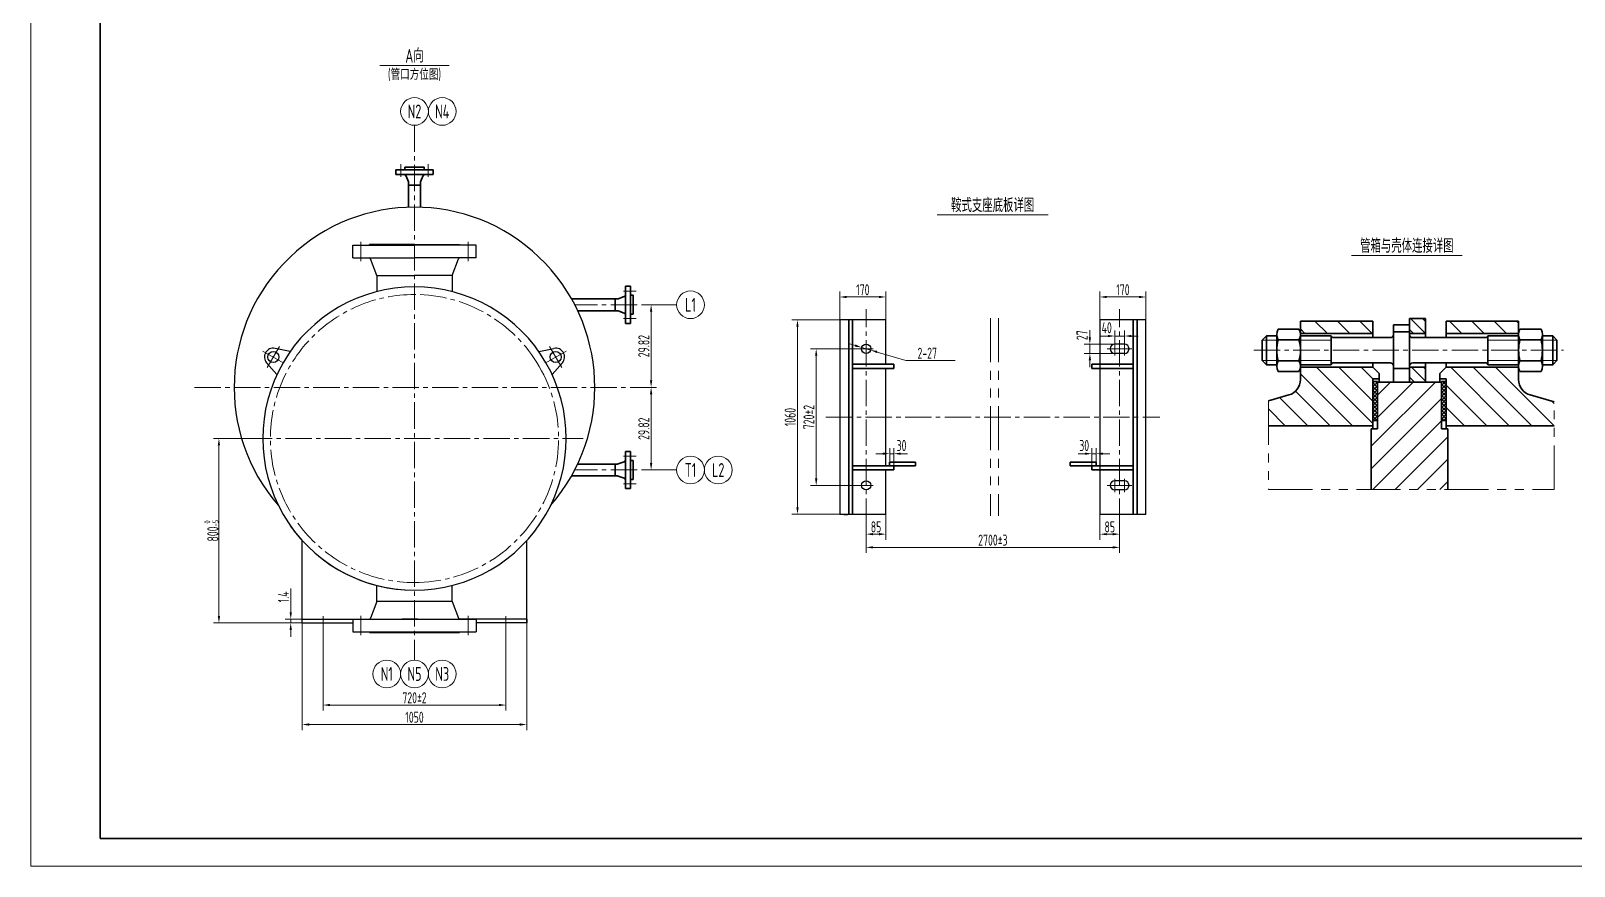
# Model space of a CAD drawing. Header units: millimetres. Extents: x 5765 to 6606, y -201 to 393.
# Drawn here: x 5765 to 6322, y -201 to 101 of the extents above; entities that cross this region are included whole.
import ezdxf
from ezdxf.enums import TextEntityAlignment as Align

# ---------------------------------------------------------------- set-up
doc = ezdxf.new("R2010")
doc.units = ezdxf.units.MM
doc.linetypes.add('CENTER2', pattern=[28.575, 19.05, -3.175, 3.175, -3.175])
doc.linetypes.add('PHANTOM2', pattern=[31.75, 15.875, -3.175, 3.175, -3.175, 3.175, -3.175])
for name, color, linetype, lineweight in [('1粗实线', 7, 'Continuous', 35), ('2细实线', 3, 'Continuous', 13), ('3中心线', 1, 'CENTER2', 13), ('5双点划线', 2, 'PHANTOM2', 13), ('6剖面线', 6, 'Continuous', 13), ('7文本', 2, 'Continuous', 13), ('8标注', 3, 'Continuous', 13), ('9图表', 4, 'Continuous', 13)]:
    doc.layers.add(name, color=color, linetype=linetype, lineweight=lineweight)
doc.styles.add('lanpec', font='bpec_e.shx', dxfattribs={"width": 0.75, "bigfont": 'hztxt.shx'})
doc.styles.add('lanpec-dim', font='bpec_e.shx', dxfattribs={"width": 0.75})
doc.dimstyles.new('lanpec', dxfattribs={"dimtxt": 4, "dimasz": 2.5, "dimexe": 2, "dimexo": 0, "dimtad": 1, "dimdsep": 46, "dimtxsty": 'lanpec-dim', "dimcen": 2.5, "dimclrd": 256, "dimclre": 256, "dimclrt": 256, "dimazin": 0, "dimtfac": 1, "dimtmove": 0, "dimatfit": 3, "dimfxl": 1, "dimlwd": -1, "dimlwe": -1, "dimarcsym": 0})
doc.dimstyles.new('lanpec$0', dxfattribs={"dimscale": 10, "dimtxt": 4, "dimasz": 2.5, "dimexe": 2, "dimexo": 0, "dimtad": 1, "dimdec": 1, "dimdsep": 46, "dimtxsty": 'lanpec-dim', "dimcen": 0.09, "dimclrd": 256, "dimclre": 256, "dimclrt": 256, "dimadec": 1, "dimazin": 0, "dimtfac": 0.707, "dimtdec": 1, "dimtmove": 0, "dimatfit": 3, "dimfxl": 1, "dimarcsym": 0})
doc.dimstyles.new('lanpec$3', dxfattribs={"dimtxt": 4, "dimasz": 2.5, "dimexe": 2, "dimexo": 0, "dimtad": 1, "dimtih": 1, "dimtoh": 1, "dimdsep": 46, "dimtxsty": 'lanpec-dim', "dimcen": 2.5, "dimclrd": 256, "dimclre": 256, "dimclrt": 256, "dimazin": 0, "dimtfac": 1, "dimtmove": 0, "dimatfit": 3, "dimfxl": 1, "dimlwd": -1, "dimlwe": -1, "dimarcsym": 0})
pattern_1 = [(135, (5538.121, 1413.9114), (-4.041115, -4.041115), [])]
pattern_2 = [(45, (5538.121, 1413.9114), (-0.6735192, 0.6735192), []), (135, (5538.121, 1413.9114), (-0.6735192, -0.6735192), [])]

# ---------------------------------------------------------------- blocks, each defined once
blk = doc.blocks.new('A1')
at = {"layer": '1粗实线'}
blk.add_lwpolyline([(-816, 10), (-10, 10), (-10, 584), (-816, 584)], close=True, dxfattribs=at)
at = {"layer": '9图表'}
blk.add_lwpolyline([(-841, 0), (0, 0), (0, 594), (-841, 594)], close=True, dxfattribs=at)
blk = doc.blocks.new('*D25')
at = {"layer": '8标注', "transparency": 16777216}
for p, q in [((6056.91, -3.3), (6056.91, 6.94)), ((6073.55, -3.3), (6073.55, 6.94)), ((6059.41, 4.94), (6071.05, 4.94))]:
    blk.add_line(p, q, dxfattribs=at)
for points in [[(6059.41, 5.36), (6059.41, 4.52), (6056.91, 4.94)], [(6071.05, 5.36), (6071.05, 4.52), (6073.55, 4.94)]]:
    blk.add_solid(points, dxfattribs=at)
at = {"layer": 'Defpoints', "color": 0, "transparency": 16777216}
for p in [(6073.55, 4.94), (6056.91, -3.3), (6073.55, -3.3)]:
    blk.add_point(p, dxfattribs=at)
at = {"layer": '8标注', "transparency": 16777216, "insert": (6065.23, 7.56), "char_height": 4, "attachment_point": 5, "style": 'lanpec-dim'}
blk.add_mtext('170', dxfattribs=at)
blk = doc.blocks.new('*D34')
at = {"layer": '8标注', "transparency": 16777216}
for p, q in [((6150.78, -3.3), (6150.78, 6.94)), ((6167.41, -3.3), (6167.41, 6.94)), ((6153.28, 4.94), (6164.91, 4.94))]:
    blk.add_line(p, q, dxfattribs=at)
for points in [[(6153.28, 5.36), (6153.28, 4.52), (6150.78, 4.94)], [(6164.91, 5.36), (6164.91, 4.52), (6167.41, 4.94)]]:
    blk.add_solid(points, dxfattribs=at)
at = {"layer": 'Defpoints', "color": 0, "transparency": 16777216}
for p in [(6167.41, 4.94), (6150.78, -3.3), (6167.41, -3.3)]:
    blk.add_point(p, dxfattribs=at)
at = {"layer": '8标注', "transparency": 16777216, "insert": (6159.09, 7.56), "char_height": 4, "attachment_point": 5, "style": 'lanpec-dim'}
blk.add_mtext('170', dxfattribs=at)
blk = doc.blocks.new('*D26')
at = {"layer": '8标注', "transparency": 16777216}
for p, q in [((6066.43, -77.35), (6066.43, -87.47)), ((6157.89, -77.35), (6157.89, -87.47)), ((6068.93, -85.47), (6155.39, -85.47))]:
    blk.add_line(p, q, dxfattribs=at)
for points in [[(6068.93, -85.05), (6068.93, -85.88), (6066.43, -85.47)], [(6155.39, -85.05), (6155.39, -85.88), (6157.89, -85.47)]]:
    blk.add_solid(points, dxfattribs=at)
at = {"layer": 'Defpoints', "color": 0, "transparency": 16777216}
for p in [(6066.43, -77.35), (6157.89, -77.35), (6157.89, -85.47)]:
    blk.add_point(p, dxfattribs=at)
at = {"layer": '8标注', "transparency": 16777216, "insert": (6112.16, -82.84), "char_height": 4, "width": 3.1429, "attachment_point": 5, "style": 'lanpec-dim'}
blk.add_mtext('2700%%P3', dxfattribs=at)
blk = doc.blocks.new('*D27')
at = {"layer": '8标注', "transparency": 16777216}
for p, q in [((6147.16, -9.59), (6147.16, -7.09)), ((6156.16, -12.09), (6145.16, -12.09)), ((6156.16, -15.42), (6145.16, -15.42)), ((6147.16, -12.09), (6147.16, -15.42)), ((6147.16, -17.92), (6147.16, -20.42))]:
    blk.add_line(p, q, dxfattribs=at)
for points in [[(6146.74, -9.59), (6147.58, -9.59), (6147.16, -12.09)], [(6146.74, -17.92), (6147.58, -17.92), (6147.16, -15.42)]]:
    blk.add_solid(points, dxfattribs=at)
at = {"layer": 'Defpoints', "color": 0, "transparency": 16777216}
for p in [(6147.16, -15.42), (6156.16, -12.09), (6156.16, -15.42)]:
    blk.add_point(p, dxfattribs=at)
at = {"layer": '8标注', "transparency": 16777216, "insert": (6144.33, -8.87), "char_height": 4, "attachment_point": 5, "rotation": 90, "style": 'lanpec-dim'}
blk.add_mtext('27', dxfattribs=at)
blk = doc.blocks.new('*D28')
at = {"layer": '8标注', "transparency": 16777216}
for p, q in [((6153.66, -9.16), (6151.16, -9.16)), ((6156.16, -12.09), (6156.16, -7.16)), ((6159.63, -9.16), (6156.16, -9.16)), ((6159.63, -12.09), (6159.63, -7.16)), ((6162.13, -9.16), (6164.63, -9.16))]:
    blk.add_line(p, q, dxfattribs=at)
for points in [[(6153.66, -8.74), (6153.66, -9.57), (6156.16, -9.16)], [(6162.13, -8.74), (6162.13, -9.57), (6159.63, -9.16)]]:
    blk.add_solid(points, dxfattribs=at)
at = {"layer": 'Defpoints', "color": 0, "transparency": 16777216}
for p in [(6156.16, -9.16), (6156.16, -12.09), (6159.63, -12.09)]:
    blk.add_point(p, dxfattribs=at)
at = {"layer": '8标注', "transparency": 16777216, "insert": (6153.24, -6.15), "char_height": 4, "attachment_point": 5, "style": 'lanpec-dim'}
blk.add_mtext('40', dxfattribs=at)
blk = doc.blocks.new('*D29')
at = {"layer": '8标注', "transparency": 16777216}
for p, q in [((6063.94, -13.76), (6046.41, -13.76)), ((6048.41, -16.26), (6048.41, -60.58)), ((6063.94, -63.08), (6046.41, -63.08))]:
    blk.add_line(p, q, dxfattribs=at)
for points in [[(6047.99, -16.26), (6048.83, -16.26), (6048.41, -13.76)], [(6047.99, -60.58), (6048.83, -60.58), (6048.41, -63.08)]]:
    blk.add_solid(points, dxfattribs=at)
at = {"layer": 'Defpoints', "color": 0, "transparency": 16777216}
for p in [(6063.94, -13.76), (6048.41, -63.08), (6063.94, -63.08)]:
    blk.add_point(p, dxfattribs=at)
at = {"layer": '8标注', "transparency": 16777216, "insert": (6045.79, -38.42), "char_height": 4, "width": 3.1429, "attachment_point": 5, "rotation": 90, "style": 'lanpec-dim'}
blk.add_mtext('720±2', dxfattribs=at)
blk = doc.blocks.new('*D30')
at = {"layer": '8标注', "transparency": 16777216}
for p, q in [((6056.91, -3.3), (6039.65, -3.3)), ((6041.65, -71.03), (6041.65, -5.8)), ((6056.91, -73.53), (6039.65, -73.53))]:
    blk.add_line(p, q, dxfattribs=at)
for points in [[(6041.24, -5.8), (6042.07, -5.8), (6041.65, -3.3)], [(6041.24, -71.03), (6042.07, -71.03), (6041.65, -73.53)]]:
    blk.add_solid(points, dxfattribs=at)
at = {"layer": 'Defpoints', "color": 0, "transparency": 16777216}
for p in [(6041.65, -3.3), (6056.91, -3.3), (6056.91, -73.53)]:
    blk.add_point(p, dxfattribs=at)
at = {"layer": '8标注', "transparency": 16777216, "insert": (6039.03, -38.42), "char_height": 4, "attachment_point": 5, "rotation": 90, "style": 'lanpec-dim'}
blk.add_mtext('1060', dxfattribs=at)
blk = doc.blocks.new('*D31')
at = {"layer": '8标注', "transparency": 16777216}
for p, q in [((6066.43, -73.53), (6066.43, -82.69)), ((6073.55, -73.53), (6073.55, -82.69)), ((6068.93, -80.69), (6071.05, -80.69))]:
    blk.add_line(p, q, dxfattribs=at)
for points in [[(6068.93, -80.28), (6068.93, -81.11), (6066.43, -80.69)], [(6071.05, -80.28), (6071.05, -81.11), (6073.55, -80.69)]]:
    blk.add_solid(points, dxfattribs=at)
at = {"layer": 'Defpoints', "color": 0, "transparency": 16777216}
for p in [(6066.43, -73.53), (6073.55, -73.53), (6073.55, -80.69)]:
    blk.add_point(p, dxfattribs=at)
at = {"layer": '8标注', "transparency": 16777216, "insert": (6069.99, -78.07), "char_height": 4, "attachment_point": 5, "style": 'lanpec-dim'}
blk.add_mtext('85', dxfattribs=at)
blk = doc.blocks.new('*D32')
at = {"layer": '8标注', "transparency": 16777216}
for p, q in [((6150.78, -73.53), (6150.78, -82.69)), ((6157.89, -73.53), (6157.89, -82.69)), ((6155.39, -80.69), (6153.28, -80.69))]:
    blk.add_line(p, q, dxfattribs=at)
for points in [[(6153.28, -80.28), (6153.28, -81.11), (6150.78, -80.69)], [(6155.39, -80.28), (6155.39, -81.11), (6157.89, -80.69)]]:
    blk.add_solid(points, dxfattribs=at)
at = {"layer": 'Defpoints', "color": 0, "transparency": 16777216}
for p in [(6150.78, -73.53), (6157.89, -73.53), (6150.78, -80.69)]:
    blk.add_point(p, dxfattribs=at)
at = {"layer": '8标注', "transparency": 16777216, "insert": (6154.33, -78.07), "char_height": 4, "attachment_point": 5, "style": 'lanpec-dim'}
blk.add_mtext('85', dxfattribs=at)
blk = doc.blocks.new('*D35')
at = {"layer": '8标注', "transparency": 16777216}
for p, q in [((6062.44, -12.58), (6060.04, -11.87)), ((6064.83, -13.29), (6068.03, -14.23)), ((6080.78, -17.98), (6070.42, -14.93)), ((6092.92, -17.98), (6080.78, -17.98))]:
    blk.add_line(p, q, dxfattribs=at)
for points in [[(6062.55, -12.18), (6062.32, -12.98), (6064.83, -13.29)], [(6070.54, -14.53), (6070.31, -15.33), (6068.03, -14.23)]]:
    blk.add_solid(points, dxfattribs=at)
at = {"layer": 'Defpoints', "color": 0, "transparency": 16777216}
for p in [(6064.83, -13.29), (6068.03, -14.23)]:
    blk.add_point(p, dxfattribs=at)
at = {"layer": '8标注', "transparency": 16777216, "insert": (6088.48, -15.36), "char_height": 4, "attachment_point": 5, "style": 'lanpec-dim'}
blk.add_mtext('2-27', dxfattribs=at)
blk = doc.blocks.new('*D36')
at = {"layer": '8标注', "transparency": 16777216}
for p, q in [((6074.92, -54.73), (6074.92, -49.64)), ((6076.41, -56), (6076.41, -49.64)), ((6072.42, -51.64), (6069.92, -51.64)), ((6074.92, -51.64), (6076.41, -51.64)), ((6078.91, -51.64), (6081.41, -51.64))]:
    blk.add_line(p, q, dxfattribs=at)
for points in [[(6072.42, -51.22), (6072.42, -52.05), (6074.92, -51.64)], [(6078.91, -51.22), (6078.91, -52.05), (6076.41, -51.64)]]:
    blk.add_solid(points, dxfattribs=at)
at = {"layer": 'Defpoints', "color": 0, "transparency": 16777216}
for p in [(6074.92, -54.73), (6076.41, -51.64), (6076.41, -56)]:
    blk.add_point(p, dxfattribs=at)
at = {"layer": '8标注', "transparency": 16777216, "insert": (6079.2, -48.69), "char_height": 4, "attachment_point": 5, "style": 'lanpec-dim'}
blk.add_mtext('30', dxfattribs=at)
blk = doc.blocks.new('*D33')
at = {"layer": '8标注', "transparency": 16777216}
for p, q in [((6147.91, -56), (6147.91, -49.64)), ((6149.4, -54.73), (6149.4, -49.64)), ((6145.41, -51.64), (6142.91, -51.64)), ((6149.4, -51.64), (6147.91, -51.64)), ((6151.9, -51.64), (6154.4, -51.64))]:
    blk.add_line(p, q, dxfattribs=at)
for points in [[(6145.41, -51.22), (6145.41, -52.05), (6147.91, -51.64)], [(6151.9, -51.22), (6151.9, -52.05), (6149.4, -51.64)]]:
    blk.add_solid(points, dxfattribs=at)
at = {"layer": 'Defpoints', "color": 0, "transparency": 16777216}
for p in [(6147.91, -51.64), (6149.4, -54.73), (6147.91, -56)]:
    blk.add_point(p, dxfattribs=at)
at = {"layer": '8标注', "transparency": 16777216, "insert": (6145.12, -48.69), "char_height": 4, "attachment_point": 5, "style": 'lanpec-dim'}
blk.add_mtext('30', dxfattribs=at)
blk = doc.blocks.new('*U38')
at = {"layer": '2细实线'}
blk.add_line((-20, 0), (20, 0), dxfattribs=at)
at = {"layer": '7文本', "style": 'lanpec', "width": 0.75}
for tag, height, p in [('节点图名称', 5, (0, 3.5)), ('比例', 4, (0, -3.25))]:
    blk.add_attdef(tag, text='', height=height, dxfattribs=at).set_placement(p, align=Align.MIDDLE_CENTER)
blk = doc.blocks.new('*D43')
at = {"layer": '8标注', "transparency": 16777216}
for p, q in [((5870.46, -114.97), (5870.46, -144.39)), ((5936.46, -114.9), (5936.46, -144.39)), ((5872.96, -142.39), (5933.96, -142.39))]:
    blk.add_line(p, q, dxfattribs=at)
for points in [[(5872.96, -141.97), (5872.96, -142.8), (5870.46, -142.39)], [(5933.96, -141.97), (5933.96, -142.8), (5936.46, -142.39)]]:
    blk.add_solid(points, dxfattribs=at)
at = {"layer": 'Defpoints', "color": 0, "transparency": 16777216}
for p in [(5870.46, -114.97), (5936.46, -114.9), (5936.46, -142.39)]:
    blk.add_point(p, dxfattribs=at)
at = {"layer": '8标注', "transparency": 16777216, "insert": (5903.46, -139.76), "char_height": 4, "attachment_point": 5, "style": 'lanpec-dim'}
blk.add_mtext('720±2', dxfattribs=at)
blk = doc.blocks.new('*D44')
at = {"layer": '8标注', "transparency": 16777216}
for p, q in [((5862.96, -112.76), (5862.96, -151.42)), ((5943.96, -112.76), (5943.96, -151.42)), ((5865.46, -149.42), (5941.46, -149.42))]:
    blk.add_line(p, q, dxfattribs=at)
for points in [[(5865.46, -149), (5865.46, -149.84), (5862.96, -149.42)], [(5941.46, -149), (5941.46, -149.84), (5943.96, -149.42)]]:
    blk.add_solid(points, dxfattribs=at)
at = {"layer": 'Defpoints', "color": 0, "transparency": 16777216}
for p in [(5862.96, -112.76), (5943.96, -112.76), (5943.96, -149.42)]:
    blk.add_point(p, dxfattribs=at)
at = {"layer": '8标注', "transparency": 16777216, "insert": (5903.46, -146.79), "char_height": 4, "attachment_point": 5, "style": 'lanpec-dim'}
blk.add_mtext('1050', dxfattribs=at)
blk = doc.blocks.new('*D45')
at = {"layer": '8标注', "transparency": 16777216}
for p, q in [((5843.36, -46.16), (5830.89, -46.16)), ((5832.89, -48.66), (5832.89, -110.26)), ((5862.96, -112.76), (5830.89, -112.76))]:
    blk.add_line(p, q, dxfattribs=at)
for points in [[(5832.47, -48.66), (5833.31, -48.66), (5832.89, -46.16)], [(5832.47, -110.26), (5833.31, -110.26), (5832.89, -112.76)]]:
    blk.add_solid(points, dxfattribs=at)
at = {"layer": 'Defpoints', "color": 0, "transparency": 16777216}
for p in [(5843.36, -46.16), (5832.89, -112.76), (5862.96, -112.76)]:
    blk.add_point(p, dxfattribs=at)
at = {"layer": '8标注', "transparency": 16777216, "insert": (5830.16, -79.46), "char_height": 4, "attachment_point": 5, "rotation": 90, "style": 'lanpec-dim'}
blk.add_mtext('800{\\H0.525x;\\S 0^ -5;}', dxfattribs=at)
blk = doc.blocks.new('管口号')
at = {"layer": '2细实线'}
blk.add_circle((0, 5), 5, dxfattribs=at)
at = {"layer": '7文本', "style": 'lanpec', "width": 0.75}
blk.add_attdef('N', text='', height=5, dxfattribs=at).set_placement((0, 5), align=Align.MIDDLE_CENTER)
blk = doc.blocks.new('*U39')
at = {"layer": '2细实线'}
blk.add_line((-12.5, 0), (12.5, 0), dxfattribs=at)
at = {"layer": '7文本', "style": 'lanpec', "width": 0.75}
for tag, height, p in [('节点图名称', 5, (0, 3.5)), ('比例', 4, (0, -3.25))]:
    blk.add_attdef(tag, text='', height=height, dxfattribs=at).set_placement(p, align=Align.MIDDLE_CENTER)
blk = doc.blocks.new('*D46')
at = {"layer": '8标注', "transparency": 16777216}
for p, q in [((5858.8, -108.86), (5858.8, -100.34)), ((5862.96, -111.36), (5856.8, -111.36)), ((5858.8, -112.76), (5858.8, -111.36)), ((5862.96, -112.76), (5856.8, -112.76)), ((5858.8, -115.26), (5858.8, -117.76))]:
    blk.add_line(p, q, dxfattribs=at)
for points in [[(5858.38, -108.86), (5859.22, -108.86), (5858.8, -111.36)], [(5858.38, -115.26), (5859.22, -115.26), (5858.8, -112.76)]]:
    blk.add_solid(points, dxfattribs=at)
at = {"layer": 'Defpoints', "color": 0, "transparency": 16777216}
for p in [(5858.8, -111.36), (5862.96, -111.36), (5862.96, -112.76)]:
    blk.add_point(p, dxfattribs=at)
at = {"layer": '8标注', "transparency": 16777216, "insert": (5856.18, -103.35), "char_height": 4, "attachment_point": 5, "rotation": 90, "style": 'lanpec-dim'}
blk.add_mtext('1.4', dxfattribs=at)
blk = doc.blocks.new('*D47')
at = {"layer": '8标注', "transparency": 16777216}
for p, q in [((5986.84, 2.12), (5990.84, 2.12)), ((5988.84, -0.38), (5988.84, -25.2)), ((5982.84, -27.7), (5990.84, -27.7))]:
    blk.add_line(p, q, dxfattribs=at)
for points in [[(5988.42, -0.38), (5989.26, -0.38), (5988.84, 2.12)], [(5988.42, -25.2), (5989.26, -25.2), (5988.84, -27.7)]]:
    blk.add_solid(points, dxfattribs=at)
at = {"layer": 'Defpoints', "color": 0, "transparency": 16777216}
for p in [(5986.84, 2.12), (5982.84, -27.7), (5988.84, -27.7)]:
    blk.add_point(p, dxfattribs=at)
at = {"layer": '8标注', "transparency": 16777216, "insert": (5986.21, -12.79), "char_height": 4, "attachment_point": 5, "rotation": 90, "style": 'lanpec-dim'}
blk.add_mtext('29.82', dxfattribs=at)
blk = doc.blocks.new('*D42')
at = {"layer": '8标注', "transparency": 16777216}
for p, q in [((5982.84, -27.7), (5990.84, -27.7)), ((5988.84, -55.02), (5988.84, -30.2)), ((5985.92, -57.52), (5990.84, -57.52))]:
    blk.add_line(p, q, dxfattribs=at)
for points in [[(5988.42, -30.2), (5989.26, -30.2), (5988.84, -27.7)], [(5988.42, -55.02), (5989.26, -55.02), (5988.84, -57.52)]]:
    blk.add_solid(points, dxfattribs=at)
at = {"layer": 'Defpoints', "color": 0, "transparency": 16777216}
for p in [(5982.84, -27.7), (5988.84, -27.7), (5985.92, -57.52)]:
    blk.add_point(p, dxfattribs=at)
at = {"layer": '8标注', "transparency": 16777216, "insert": (5986.21, -42.61), "char_height": 4, "attachment_point": 5, "rotation": 90, "style": 'lanpec-dim'}
blk.add_mtext('29.82', dxfattribs=at)

msp = doc.modelspace()

# ---------------------------------------------------------------- hatches: boundary and pattern name
at = {"layer": '6剖面线', "ltscale": 0.5}
h = msp.add_hatch(dxfattribs=at)
h.set_pattern_fill('ANSI31', color=256, scale=1.8, angle=90, style=0)
h.set_pattern_definition(pattern_1)
h.paths.add_polyline_path([(6249.262, -8.209), (6249.262, -3.754), (6223.15, -3.754), (6223.15, -8.209)])
edge = h.paths.add_edge_path()
edge.add_line((6249.262, -24.644), (6251.566, -24.644))
edge.add_line((6251.566, -24.644), (6251.566, -22.724))
edge.add_line((6251.566, -22.724), (6249.262, -20.42))
edge.add_line((6249.262, -20.42), (6223.15, -20.42))
edge.add_line((6223.15, -20.42), (6223.15, -24.907))
edge.add_arc((6217.39, -24.907), 5.76, 285.9454, 360, ccw=False)
edge.add_line((6218.973, -30.446), (6211.623, -32.545))
edge.add_line((6211.623, -32.545), (6211.623, -41.54))
edge.add_line((6211.623, -41.54), (6249.262, -41.54))
edge.add_line((6249.262, -41.54), (6249.262, -24.644))
h = msp.add_hatch(dxfattribs=at)
h.set_pattern_fill('ANSI31', color=256, scale=0.96, angle=90, style=0)
h.set_pattern_definition([(135, (-8276.9207, -2610.2948), (-2.1552615, -2.1552615), [])])
h.paths.add_polyline_path([(6268.27, -2.794), (6262.51, -2.794), (6262.51, -8.209), (6268.27, -8.209)])
h.paths.add_polyline_path([(6268.27, -20.42), (6262.51, -20.42), (6262.51, -25.796), (6268.27, -25.796)])
h = msp.add_hatch(dxfattribs=at)
h.set_pattern_fill('ANSI31', color=256, scale=1.8, angle=90, style=0)
h.set_pattern_definition(pattern_1)
h.paths.add_polyline_path([(6306.048, -30.446, -0.3348603), (6301.87, -24.907), (6301.87, -20.42), (6275.758, -20.42), (6273.454, -22.724), (6273.454, -24.644), (6275.758, -24.644), (6275.758, -41.54), (6314.715, -41.54), (6314.715, -32.922)])
h.paths.add_polyline_path([(6275.758, -3.754), (6275.758, -8.209), (6301.87, -8.209), (6301.87, -3.754)])
at = {"layer": '6剖面线'}
h = msp.add_hatch(dxfattribs=at)
h.set_pattern_fill('ANSI31', color=256, scale=1.8, angle=180, style=0)
h.set_pattern_definition([(225, (6250.2164, -47.443), (4.0411, -4.0411), [])])
h.paths.add_polyline_path([(6250.99, -25.796), (6250.99, -42.716), (6249.838, -42.716), (6250.99, -64.58), (6276.334, -64.58), (6276.334, -42.716), (6274.03, -42.716), (6274.03, -25.796)])
h.paths.add_polyline_path([(6249.838, -42.716), (6248.686, -42.716), (6248.686, -64.58), (6250.99, -64.58)])
at = {"layer": '6剖面线', "ltscale": 0.5}
h = msp.add_hatch(dxfattribs=at)
h.set_pattern_fill('ANSI37', color=256, scale=0.3, style=0)
h.set_pattern_definition(pattern_2)
h.paths.add_polyline_path([(6249.262, -39.62), (6250.99, -39.62), (6250.99, -25.54), (6249.262, -25.54)])
h = msp.add_hatch(dxfattribs=at)
h.set_pattern_fill('ANSI37', color=256, scale=0.3, style=0)
h.set_pattern_definition(pattern_2)
h.paths.add_polyline_path([(6275.758, -25.54), (6274.03, -25.54), (6274.03, -39.62), (6275.758, -39.62)])

# ---------------------------------------------------------------- linework, layer by layer
for p, q in [((5881.21, 19.026), (5881.21, 23.636)), ((5881.21, 23.636), (5903.46, 23.636)), ((5887.27, 23.636), (5887.27, 23.836)), ((5903.46, 23.836), (5887.27, 23.836)), ((5903.46, 23.836), (5919.65, 23.836)), ((5925.71, 23.636), (5903.46, 23.636)), ((5919.65, 23.636), (5919.65, 23.836)), ((5925.71, 19.026), (5925.71, 23.636)), ((5881.21, 19.026), (5903.46, 19.026)), ((5889.81, 12.736), (5887.532, 18.704)), ((5925.71, 19.026), (5903.46, 19.026)), ((5917.11, 12.736), (5919.387, 18.704)), ((5889.81, 12.736), (5903.46, 12.736)), ((5889.81, 12.736), (5889.81, 6.857)), ((5917.11, 12.736), (5903.46, 12.736)), ((5917.11, 12.736), (5917.11, 6.857)), ((6073.546, -3.3), (6056.914, -3.3)), ((6056.914, -3.3), (6056.914, -73.534)), ((6073.546, -19.348), (6073.546, -3.3)), ((6167.407, -3.3), (6150.775, -3.3)), ((6150.775, -3.3), (6150.775, -73.534)), ((6167.407, -73.534), (6167.407, -3.3)), ((5858.652, -14.702), (5853.138, -13.613)), ((5948.267, -14.702), (5953.782, -13.613)), ((6159.626, -12.093), (6156.157, -12.093)), ((6159.626, -15.42), (6156.157, -15.42)), ((5853.809, -23.09), (5850.109, -18.859)), ((5953.11, -23.09), (5956.81, -18.859)), ((6073.546, -56.001), (6073.546, -20.833)), ((6073.546, -73.534), (6073.546, -57.485)), ((6159.626, -61.414), (6156.157, -61.414)), ((6159.626, -64.74), (6156.157, -64.74)), ((6073.546, -73.534), (6056.914, -73.534)), ((6058.354, -73.534), (6059.794, -73.534)), ((6167.407, -73.534), (6150.775, -73.534)), ((5862.96, -112.764), (5862.96, -83.006)), ((5943.96, -112.764), (5943.96, -83.006)), ((5889.81, -105.064), (5889.81, -99.185)), ((5917.11, -105.064), (5917.11, -99.185)), ((5889.81, -105.064), (5887.532, -111.032)), ((5917.11, -105.064), (5889.81, -105.064)), ((5917.11, -105.064), (5919.387, -111.032)), ((5862.96, -112.764), (5862.96, -107.513)), ((5862.96, -111.364), (5881.21, -111.364)), ((5881.21, -111.354), (5925.71, -111.354)), ((5881.21, -111.354), (5881.21, -115.964)), ((5881.21, -111.354), (5887.065, -111.354)), ((5904.714, -111.354), (5898.859, -111.354)), ((5925.71, -111.354), (5919.854, -111.354)), ((5925.71, -111.354), (5925.71, -115.964)), ((5943.96, -111.364), (5925.71, -111.364)), ((5943.96, -111.364), (5943.96, -112.764)), ((5862.96, -112.764), (5881.21, -112.764)), ((5862.96, -112.764), (5881.21, -112.764)), ((5881.21, -115.964), (5925.71, -115.964)), ((5887.27, -115.964), (5887.27, -116.164)), ((5887.27, -116.164), (5919.65, -116.164)), ((5898.654, -115.964), (5898.654, -116.164)), ((5919.65, -115.964), (5919.65, -116.164)), ((5943.96, -112.764), (5925.71, -112.764)), ((5943.96, -112.764), (5925.71, -112.764))]:
    msp.add_line(p, q)
for centre in [(5852.518, -16.753), (5954.402, -16.753)]:
    msp.add_circle(centre, 2)
at = {"ltscale": 2}
for centre in [(6066.43, -13.757), (6066.43, -63.077)]:
    msp.add_circle(centre, 1.663, dxfattribs=at)
for centre, radius, start, end in [((5903.46, -27.699), 65.061, 318.9992, 221.0008), ((5887.065, 18.526), 0.5, 20.88476, 90), ((5919.854, 18.526), 0.5, 90, 159.11524), ((5903.46, -46.164), 54.75, 90, 150), ((5903.46, -46.164), 54.75, 30, 90), ((5852.518, -16.753), 3.2, 78.82881, 221.17119), ((5954.402, -16.753), 3.2, 318.82881, 101.17119), ((6156.157, -13.757), 1.663, 90, 270), ((6159.626, -13.757), 1.663, 270, 90), ((5903.46, -46.164), 54.75, 150, 270), ((5903.46, -46.164), 54.75, 270, 30), ((6156.157, -63.077), 1.663, 90, 270), ((6159.626, -63.077), 1.663, 270, 90), ((5903.46, -46.164), 54.75, 215.07463, 270), ((5887.065, -110.854), 0.5, 270, 339.11524), ((5919.854, -110.854), 0.5, 200.88476, 270)]:
    msp.add_arc(centre, radius, start, end)
at = {"layer": '1粗实线', "ltscale": 0.5}
for p, q in [((5910.18, 50.908), (5896.74, 50.908)), ((5896.74, 50.908), (5896.74, 49.116)), ((5906.892, 51.848), (5900.028, 51.848)), ((5900.028, 51.848), (5900.028, 50.908)), ((5906.892, 51.848), (5906.892, 50.908)), ((5910.18, 50.908), (5910.18, 49.116)), ((5896.74, 49.116), (5910.18, 49.116)), ((5900.491, 48.593), (5901.274, 46.475)), ((5901.324, 46.197), (5901.324, 45.348)), ((5901.324, 45.348), (5905.596, 45.348)), ((5901.324, 45.348), (5901.324, 37.327)), ((5905.596, 46.197), (5905.596, 45.348)), ((5905.596, 45.348), (5905.596, 37.327)), ((5906.428, 48.593), (5905.645, 46.475)), ((5981.428, 8.842), (5979.636, 8.842)), ((5979.636, 8.842), (5979.636, -4.598)), ((5981.428, -4.598), (5981.428, 8.842)), ((5975.868, 4.258), (5960.131, 4.258)), ((5975.868, 4.258), (5975.868, -0.014)), ((5976.717, 4.258), (5975.868, 4.258)), ((5979.113, 5.091), (5976.994, 4.308)), ((5982.368, 5.554), (5981.428, 5.554)), ((5982.368, -1.31), (5982.368, 5.554)), ((5975.868, -0.014), (5962.336, -0.014)), ((5976.717, -0.014), (5975.868, -0.014)), ((5979.113, -0.846), (5976.994, -0.063)), ((5981.428, -4.598), (5979.636, -4.598)), ((5982.368, -1.31), (5981.428, -1.31)), ((5975.868, -55.389), (5962.336, -55.389)), ((5976.717, -55.389), (5975.868, -55.389)), ((5975.868, -59.661), (5975.868, -55.389)), ((5979.113, -54.556), (5976.994, -55.339)), ((5979.636, -64.245), (5979.636, -50.805)), ((5981.428, -50.805), (5979.636, -50.805)), ((5981.428, -50.805), (5981.428, -64.245)), ((5982.368, -54.093), (5981.428, -54.093)), ((5982.368, -54.093), (5982.368, -60.957)), ((5975.868, -59.661), (5960.131, -59.661)), ((5976.717, -59.661), (5975.868, -59.661)), ((5979.113, -60.493), (5976.994, -59.71)), ((5982.368, -60.957), (5981.428, -60.957)), ((5981.428, -64.245), (5979.636, -64.245))]:
    msp.add_line(p, q, dxfattribs=at)
at = {"layer": '1粗实线'}
for p, q in [((6060.14, -3.3), (6060.14, -73.534)), ((6061.502, -3.3), (6061.502, -73.534)), ((6162.819, -3.3), (6162.819, -73.534)), ((6164.181, -3.3), (6164.181, -73.534)), ((6223.15, -3.754), (6249.262, -3.754)), ((6223.15, -3.754), (6223.15, -24.907)), ((6249.262, -3.754), (6249.262, -9.745)), ((6256.75, -5.098), (6262.51, -5.098)), ((6256.75, -5.098), (6256.75, -25.796)), ((6268.27, -2.794), (6262.51, -2.794)), ((6262.51, -2.794), (6262.51, -25.796)), ((6268.27, -9.745), (6268.27, -2.794)), ((6301.87, -3.754), (6275.758, -3.754)), ((6275.758, -3.754), (6275.758, -9.745)), ((6301.87, -3.754), (6301.87, -24.907)), ((6210.862, -9.13), (6209.326, -10.666)), ((6209.326, -10.666), (6209.326, -17.962)), ((6214.587, -9.13), (6210.862, -9.13)), ((6210.862, -9.13), (6210.862, -19.498)), ((6214.587, -20.017), (6214.587, -8.612)), ((6222.617, -6.711), (6215.12, -6.711)), ((6222.617, -10.513), (6215.12, -10.513)), ((6223.15, -8.209), (6249.262, -8.209)), ((6223.15, -20.017), (6223.15, -8.612)), ((6234.286, -9.13), (6223.15, -9.13)), ((6234.286, -9.13), (6234.286, -19.498)), ((6234.286, -9.13), (6234.286, -9.169)), ((6234.862, -9.745), (6255.598, -9.745)), ((6256.75, -7.699), (6262.51, -7.699)), ((6262.51, -8.209), (6268.27, -8.209)), ((6262.51, -8.593), (6262.51, -8.554)), ((6263.662, -9.745), (6290.158, -9.745)), ((6301.87, -8.209), (6275.758, -8.209)), ((6290.734, -9.13), (6301.87, -9.13)), ((6290.734, -9.13), (6290.734, -19.498)), ((6290.734, -9.13), (6290.734, -9.169)), ((6301.87, -20.017), (6301.87, -8.612)), ((6309.962, -6.711), (6302.342, -6.711)), ((6309.962, -10.513), (6302.342, -10.513)), ((6310.434, -20.017), (6310.434, -8.612)), ((6310.434, -9.13), (6314.158, -9.13)), ((6314.158, -9.13), (6315.694, -10.666)), ((6314.158, -9.13), (6314.158, -19.498)), ((6315.694, -10.666), (6315.694, -17.962)), ((6061.502, -19.348), (6076.412, -19.348)), ((6061.502, -20.833), (6076.412, -20.833)), ((6076.412, -19.348), (6076.412, -20.833)), ((6162.819, -19.348), (6147.91, -19.348)), ((6147.91, -19.348), (6147.91, -20.833)), ((6162.819, -20.833), (6147.91, -20.833)), ((6210.862, -19.498), (6209.326, -17.962)), ((6214.587, -19.498), (6210.862, -19.498)), ((6222.617, -18.116), (6215.12, -18.116)), ((6222.617, -21.918), (6215.12, -21.918)), ((6234.286, -19.498), (6223.15, -19.498)), ((6249.262, -20.42), (6223.15, -20.42)), ((6234.862, -18.884), (6255.598, -18.884)), ((6249.262, -18.884), (6249.262, -20.42)), ((6249.262, -20.42), (6251.566, -22.724)), ((6256.75, -20.93), (6262.51, -20.93)), ((6262.51, -20.42), (6268.27, -20.42)), ((6263.662, -18.884), (6290.158, -18.884)), ((6268.27, -25.796), (6268.27, -18.884)), ((6275.758, -20.42), (6273.454, -22.724)), ((6275.758, -18.884), (6275.758, -20.42)), ((6275.758, -20.42), (6301.87, -20.42)), ((6290.734, -19.498), (6301.87, -19.498)), ((6309.962, -18.116), (6302.342, -18.116)), ((6309.962, -21.918), (6302.342, -21.918)), ((6310.434, -19.498), (6314.158, -19.498)), ((6314.158, -19.498), (6315.694, -17.962)), ((6249.262, -24.644), (6251.566, -24.644)), ((6249.262, -24.644), (6249.262, -42.716)), ((6249.262, -25.54), (6250.99, -25.54)), ((6250.99, -25.54), (6250.99, -42.716)), ((6250.99, -25.604), (6250.99, -39.62)), ((6250.99, -25.796), (6274.03, -25.796)), ((6251.566, -22.724), (6251.566, -25.796)), ((6273.454, -22.724), (6273.454, -25.796)), ((6275.758, -24.644), (6273.454, -24.644)), ((6275.758, -25.54), (6274.03, -25.54)), ((6274.03, -25.54), (6274.03, -39.62)), ((6274.03, -25.604), (6274.03, -42.716)), ((6275.758, -24.644), (6275.758, -42.716)), ((6211.623, -32.545), (6218.973, -30.446)), ((6314.715, -32.922), (6306.048, -30.446)), ((6211.623, -41.54), (6249.262, -41.54)), ((6250.99, -42.716), (6248.686, -42.716)), ((6248.686, -42.716), (6248.686, -64.58)), ((6250.99, -39.62), (6249.262, -39.62)), ((6274.03, -39.62), (6275.758, -39.62)), ((6274.03, -42.716), (6276.334, -42.716)), ((6275.758, -41.54), (6314.715, -41.54)), ((6276.334, -42.716), (6276.334, -64.58)), ((6074.919, -56.001), (6074.919, -54.732)), ((6074.919, -54.732), (6084.253, -54.732)), ((6084.253, -54.732), (6084.253, -56.001)), ((6149.402, -54.732), (6140.068, -54.732)), ((6140.068, -54.732), (6140.068, -56.001)), ((6149.402, -54.732), (6149.402, -56.001)), ((6061.502, -56.001), (6076.412, -56.001)), ((6061.502, -57.485), (6076.412, -57.485)), ((6074.242, -56.001), (6084.253, -56.001)), ((6076.412, -57.485), (6076.412, -56.001)), ((6150.079, -56.001), (6140.068, -56.001)), ((6162.819, -56.001), (6147.91, -56.001)), ((6147.91, -57.485), (6147.91, -56.001)), ((6162.819, -57.485), (6147.91, -57.485))]:
    msp.add_line(p, q, dxfattribs=at)
at = {"layer": '1粗实线', "ltscale": 0.5}
for centre, start, end in [((5899.741, 48.316), 20.28013, 90), ((5900.524, 46.197), 0, 20.28013), ((5906.396, 46.197), 159.71987, 180), ((5907.179, 48.316), 90, 159.71987), ((5978.836, 5.841), 290.28013, 0), ((5976.717, 5.058), 270, 290.28013), ((5976.717, -0.814), 69.71987, 90), ((5978.836, -1.596), 0, 69.71987), ((5976.717, -54.589), 270, 290.28013), ((5978.836, -53.806), 290.28013, 0), ((5976.717, -60.461), 69.71987, 90), ((5978.836, -61.244), 0, 69.71987)]:
    msp.add_arc(centre, 0.8, start, end, dxfattribs=at)
at = {"layer": '1粗实线'}
for centre, radius, start, end in [((6218.243, -8.612), 3.656, 148.67241, 211.32759), ((6228.411, -14.314), 13.824, 164.03799, 195.96201), ((6219.495, -8.612), 3.656, 328.67241, 31.32759), ((6209.326, -14.314), 13.824, 344.03799, 15.96201), ((6234.862, -9.169), 0.576, 180, 270), ((6255.598, -8.593), 1.152, 270, 0), ((6263.662, -8.593), 1.152, 180, 270), ((6290.158, -9.169), 0.576, 270, 0), ((6305.935, -8.612), 4.065, 152.12072, 207.87928), ((6317.422, -14.314), 15.552, 165.851, 194.149), ((6306.369, -8.612), 4.065, 332.12072, 27.87928), ((6294.882, -14.314), 15.552, 345.851, 14.149), ((6218.243, -20.017), 3.656, 148.67241, 211.32759), ((6219.495, -20.017), 3.656, 328.67241, 31.32759), ((6234.862, -19.46), 0.576, 90, 180), ((6255.598, -20.036), 1.152, 0, 90), ((6263.662, -20.036), 1.152, 90, 180), ((6290.158, -19.46), 0.576, 0, 90), ((6305.935, -20.017), 4.065, 152.12072, 207.87928), ((6306.369, -20.017), 4.065, 332.12072, 27.87928), ((6217.39, -24.907), 5.76, 285.9454, 0), ((6307.63, -24.907), 5.76, 180, 254.0546)]:
    msp.add_arc(centre, radius, start, end, dxfattribs=at)
at = {"layer": '2细实线'}
for p, q in [((6209.326, -10.666), (6214.587, -10.666)), ((6223.15, -10.666), (6234.286, -10.666)), ((6301.87, -10.666), (6290.734, -10.666)), ((6315.694, -10.666), (6310.434, -10.666)), ((6092.518, -17.983), (6098.524, -17.983)), ((6209.326, -17.962), (6214.587, -17.962)), ((6223.15, -17.962), (6234.286, -17.962)), ((6301.87, -17.962), (6290.734, -17.962)), ((6315.694, -17.962), (6310.434, -17.962))]:
    msp.add_line(p, q, dxfattribs=at)
at = {"layer": '3中心线', "ltscale": 0.5}
for p, q in [((5903.46, 66.932), (5903.46, -126.164)), ((5898.508, 52.926), (5898.508, 48.316)), ((5908.412, 52.926), (5908.412, 48.316)), ((5884.09, 17.836), (5884.09, 24.826)), ((5922.83, 17.836), (5922.83, 24.826)), ((5983.446, 7.074), (5978.836, 7.074)), ((5998.059, 2.122), (5961.284, 2.122)), ((6066.43, -77.346), (6066.43, 0.513)), ((6157.891, -77.346), (6157.891, 0.513)), ((5983.446, -2.83), (5978.836, -2.83)), ((5856.045, -18.789), (5848.755, -14.581)), ((5854.69, -12.99), (5850.346, -20.515)), ((5950.875, -18.789), (5958.164, -14.581)), ((5952.229, -12.99), (5956.574, -20.515)), ((6206.28, -14.314), (6318.114, -14.314)), ((5824.08, -27.701), (5982.839, -27.701)), ((6051.914, -38.417), (6172.407, -38.417)), ((5842.579, -46.164), (5964.34, -46.164)), ((5983.446, -52.573), (5978.836, -52.573)), ((5998.059, -57.525), (5961.282, -57.525)), ((5983.446, -62.477), (5978.836, -62.477)), ((5870.46, -114.972), (5870.46, -110.29)), ((5884.09, -110.164), (5884.09, -117.154)), ((5922.83, -110.164), (5922.83, -117.154)), ((5936.46, -114.9), (5936.46, -110.29))]:
    msp.add_line(p, q, dxfattribs=at)
at = {"layer": '3中心线'}
for p, q in [((6068.925, -13.757), (6063.935, -13.757)), ((6153.442, -13.757), (6162.341, -13.757)), ((6156.157, -16.161), (6156.157, -11.353)), ((6159.626, -16.161), (6159.626, -11.353)), ((6156.157, -60.673), (6156.157, -65.481)), ((6159.626, -60.673), (6159.626, -65.481)), ((6068.925, -63.077), (6063.935, -63.077)), ((6153.442, -63.077), (6162.341, -63.077))]:
    msp.add_line(p, q, dxfattribs=at)
at = {"layer": '3中心线', "ltscale": 0.5}
for start, end in [(90, 270), (30, 90), (270, 30)]:
    msp.add_arc((5903.46, -46.164), 52, start, end, dxfattribs=at)
at = {"layer": '5双点划线'}
for p, q in [((6111.288, -2.731), (6111.288, -74.103)), ((6114.145, -2.731), (6114.145, -74.103)), ((6211.623, -32.545), (6211.623, -64.58)), ((6314.715, -64.58), (6314.715, -32.922)), ((6211.623, -64.58), (6314.715, -64.58))]:
    msp.add_line(p, q, dxfattribs=at)

# ---------------------------------------------------------------- block references
for name, p, values in [('*U39', (5903.46, 88.558), {'节点图名称': 'A向', '比例': '(管口方位图)'}), ('*U38', (6112.089, 34.572), {'节点图名称': '鞍式支座底板详图'}), ('*U38', (6261.55, 19.9), {'节点图名称': '管箱与壳体连接详图'})]:
    msp.add_blockref(name, p).add_auto_attribs(values)
at = {"layer": '2细实线'}
msp.add_blockref('A1', (6606.028, -200.559), dxfattribs=at)
at = {"layer": '8标注'}
for p, values in [((5903.46, 66.932), {'N': 'N2'}), ((5913.46, 66.932), {'N': 'N4'}), ((6003.059, -2.878), {'N': 'L1'}), ((6003.059, -62.525), {'N': 'T1'}), ((6013.059, -62.525), {'N': 'L2'}), ((5893.46, -136.164), {'N': 'N1'}), ((5903.46, -136.164), {'N': 'N5'}), ((5913.46, -136.164), {'N': 'N3'})]:
    msp.add_blockref('管口号', p, dxfattribs=at).add_auto_attribs(values)

# ---------------------------------------------------------------- dimensions: what is measured, and where the dimension line sits
for base, p1, p2, text, picture, middle in [((6073.546, 4.94), (6056.914, -3.3), (6073.546, -3.3), '170', '*D25', (6065.23, 7.565)), ((6167.407, 4.94), (6150.775, -3.3), (6167.407, -3.3), '170', '*D34', (6159.091, 7.565)), ((6157.891, -85.468), (6066.43, -77.346), (6157.891, -77.346), '2700%%P3', '*D26', (6112.161, -82.843)), ((6150.775, -80.693), (6157.891, -73.534), (6150.775, -73.534), '85', '*D32', (6154.333, -78.068)), ((5943.96, -149.42), (5862.96, -112.764), (5943.96, -112.764), '1050', '*D44', (5903.46, -146.795)), ((5936.46, -142.388), (5870.46, -114.972), (5936.46, -114.9), '720±2', '*D43', (5903.46, -139.763))]:
    dim = msp.add_linear_dim(base=base, p1=p1, p2=p2, text=text, dimstyle='lanpec', dxfattribs=at)
    dim.commit()
    dim.dimension.update_dxf_attribs({"geometry": picture, "text_midpoint": middle})
for base, p1, p2, angle, picture, middle in [((5988.839, -27.701), (5986.839, 2.122), (5982.839, -27.701), 90, '*D47', (5986.214, -12.789)), ((5988.839, -27.701), (5985.918, -57.525), (5982.839, -27.701), 270, '*D42', (5986.214, -42.613)), ((5858.801, -111.364), (5862.96, -112.764), (5862.96, -111.364), 90, '*D46', (5856.176, -103.35))]:
    dim = msp.add_linear_dim(base=base, p1=p1, p2=p2, angle=angle, dimstyle='lanpec$0', override={"dimscale": 1, "dimdec": 2, "dimcen": 2.5, "dimadec": 2, "dimtfac": 1, "dimtdec": 2, "dimlwd": 65535, "dimlwe": 65535}, dxfattribs=at)
    dim.commit()
    dim.dimension.update_dxf_attribs({"geometry": picture, "text_midpoint": middle})
for base, p1, p2, angle, text, picture, middle in [((6041.653, -3.3), (6056.914, -73.534), (6056.914, -3.3), 90, '1060', '*D30', (6039.028, -38.417)), ((6048.411, -63.077), (6063.935, -13.757), (6063.935, -63.077), 90, '720±2', '*D29', (6045.786, -38.417)), ((5832.889, -112.764), (5843.364, -46.164), (5862.96, -112.764), 90, '800{\\H0.525x;\\S 0^ -5;}', '*D45', (5830.164, -79.464)), ((6073.546, -80.693), (6066.43, -73.534), (6073.546, -73.534), 180, '85', '*D31', (6069.988, -78.068))]:
    dim = msp.add_linear_dim(base=base, p1=p1, p2=p2, angle=angle, text=text, dimstyle='lanpec', dxfattribs=at)
    dim.commit()
    dim.dimension.update_dxf_attribs({"geometry": picture, "text_midpoint": middle})
for base, p1, p2, angle, text, picture, middle in [((6156.157, -9.157), (6159.626, -12.093), (6156.157, -12.093), 180, '40', '*D28', (6153.235, -6.154)), ((6147.161, -15.42), (6156.157, -12.093), (6156.157, -15.42), 90, '27', '*D27', (6144.332, -8.875)), ((6147.91, -51.636), (6149.402, -54.732), (6147.91, -56.001), 180, '30', '*D33', (6145.122, -48.687))]:
    dim = msp.add_linear_dim(base=base, p1=p1, p2=p2, angle=angle, text=text, dimstyle='lanpec', override={"dimtmove": 2}, dxfattribs=at)
    dim.commit()
    dim.dimension.update_dxf_attribs({"geometry": picture, "text_midpoint": middle, "dimtype": 160})
dim = msp.add_diameter_dim_2p(p1=(6064.835, -13.287), p2=(6068.025, -14.227), text='2-27', dimstyle='lanpec$3', dxfattribs=at)
dim.commit()
dim.dimension.update_dxf_attribs({"geometry": '*D35', "text_midpoint": (6088.478, -17.983), "dimtype": 163})
dim = msp.add_linear_dim(base=(6076.412, -51.636), p1=(6074.919, -54.732), p2=(6076.412, -56.001), text='30', dimstyle='lanpec', override={"dimtmove": 2}, dxfattribs=at)
dim.commit()
dim.dimension.update_dxf_attribs({"geometry": '*D36', "text_midpoint": (6079.2, -48.687), "dimtype": 160})

doc.saveas('drawing.dxf')
